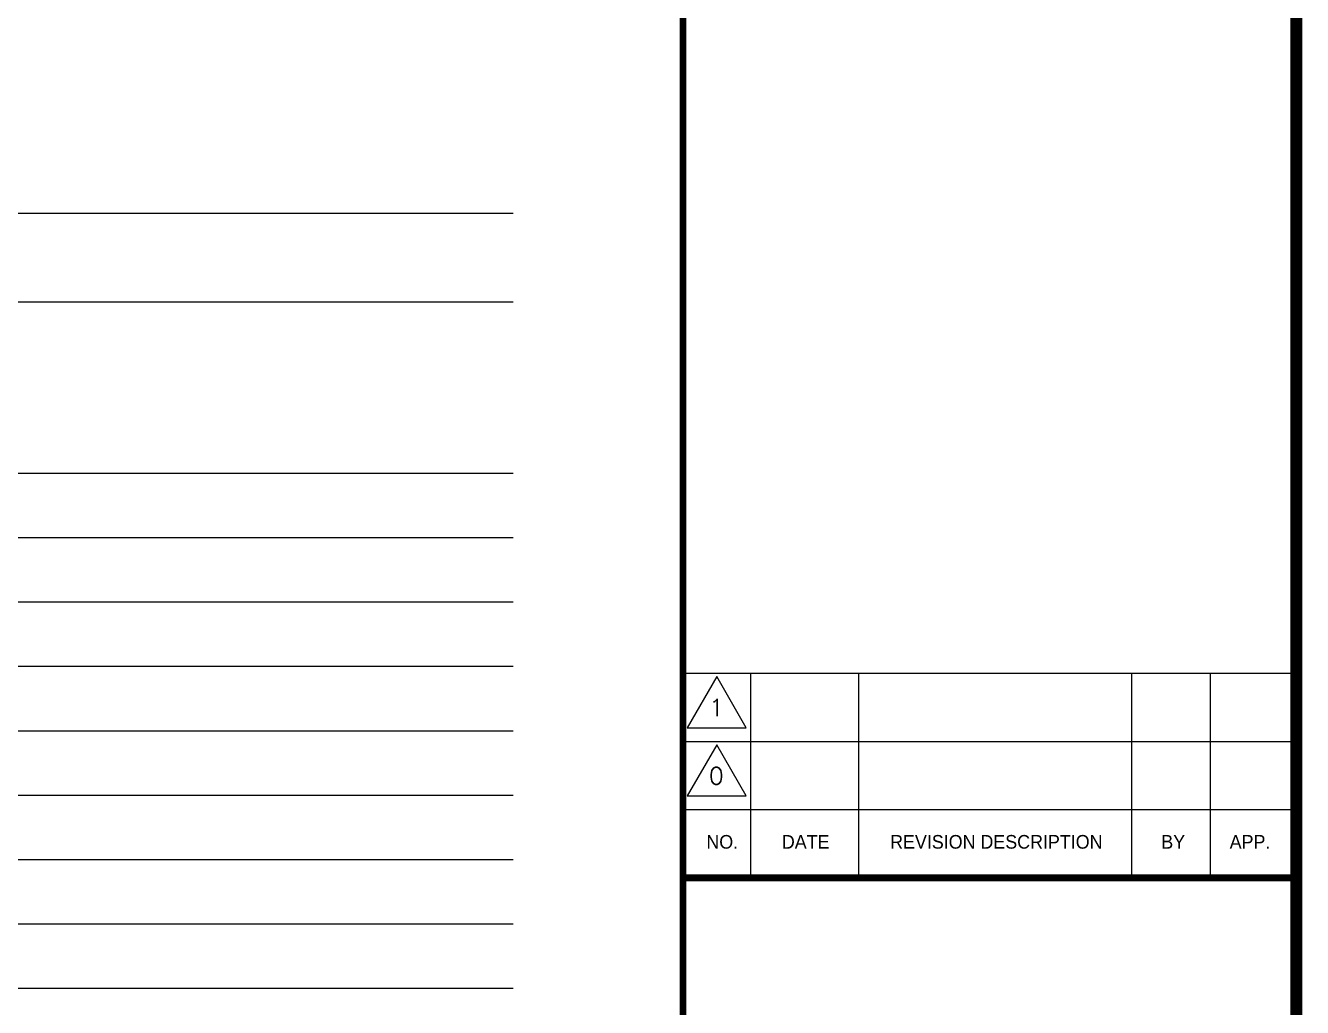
# Model space of a CAD drawing. Header units: millimetres. Extents: x 83956 to 461956, y 36707 to 125807.
# Drawn here: x 194073 to 208139, y 93059 to 103881 of the extents above; entities that cross this region are included whole.
import ezdxf
from ezdxf.enums import TextEntityAlignment as Align

# ---------------------------------------------------------------- set-up
doc = ezdxf.new("R2010")
doc.units = ezdxf.units.MM
doc.header["$LTSCALE"] = 100
doc.header["$MEASUREMENT"] = 0
doc.layers.add('CEL', color=7, linetype='CONTINUOUS')
doc.layers.add('FORM', color=8, linetype='CONTINUOUS')
doc.styles.add('GHS', font='romans.shx', dxfattribs={"bigfont": 'ghs.shx'})
doc.styles.add('TITLE', font='Gulim.ttf')

# ---------------------------------------------------------------- blocks, each defined once
blk = doc.blocks.new('PMC-FORMV')
at = {"layer": 'FORM'}
for p, q in [((36236.2, 10324.4), (40739.9, 10324.4)), ((36737.6, 8820.3), (36737.6, 10324.4)), ((37531.2, 8820.3), (37531.2, 10324.4)), ((39536.7, 8820.3), (39536.7, 10324.4)), ((40113.2, 8820.3), (40113.2, 10324.4)), ((36236.2, 9823.1), (40739.9, 9823.1)), ((36236.2, 9321.7), (40739.9, 9321.7))]:
    blk.add_line(p, q, dxfattribs=at)
at = {"layer": 'FORM', "const_width": 90.2}
blk.add_lwpolyline([(1543.7, 975), (1543.7, 28725), (40743.7, 28725), (40743.7, 975)], close=True, dxfattribs=at)
at = {"layer": 'FORM', "const_width": 50.1}
for points in [[(36239.9, 975), (36239.9, 28725)], [(36236.2, 8820.3), (40739.9, 8820.3)]]:
    blk.add_lwpolyline(points, dxfattribs=at)
at = {"layer": 'FORM'}
for points in [[(36486.9, 10299.4), (36269.8, 9923.3), (36704, 9923.3)], [(36486.9, 9798), (36269.8, 9422), (36704, 9422)]]:
    blk.add_lwpolyline(points, close=True, dxfattribs=at)
for s, height, style, p in [('1', 125.3, 'GHS', (36484.5, 10071.3)), ('0', 125.3, 'GHS', (36484.5, 9569.9)), ('NO.', 100.27, 'TITLE', (36527.8, 9085.1)), ('DATE', 100.27, 'TITLE', (37140.5, 9085.1)), ('REVISION DESCRIPTION', 100.273, 'TITLE', (38540.6, 9085.1)), ('BY', 100.27, 'TITLE', (39839.8, 9085.1)), ('APP.', 100.27, 'TITLE', (40403.8, 9085.1))]:
    blk.add_text(s, height=height, dxfattribs=dict(at, style=style)).set_placement(p, align=Align.MIDDLE)

msp = doc.modelspace()

# ---------------------------------------------------------------- linework, layer by layer
at = {"layer": 'CEL', "color": 4}
for p, q in [((150865, 101812), (199445, 101812)), ((150865, 100837), (199445, 100837)), ((150865, 98947), (199445, 98947))]:
    msp.add_line(p, q, dxfattribs=at)
at = {"layer": 'CEL', "color": 1}
for p, q in [((150865, 98238), (199445, 98238)), ((150865, 97528), (199445, 97528)), ((150865, 96819), (199445, 96819)), ((150865, 96109), (199445, 96109)), ((150865, 95400), (199445, 95400)), ((150865, 94690), (199445, 94690)), ((150865, 93981), (199445, 93981)), ((150865, 93271), (199445, 93271))]:
    msp.add_line(p, q, dxfattribs=at)

# ---------------------------------------------------------------- block references
at = {"layer": 'FORM', "xscale": 1.5, "yscale": 1.5, "zscale": 1.5}
msp.add_blockref('PMC-FORMV', (146956, 81257), dxfattribs=at)

doc.saveas('drawing.dxf')
